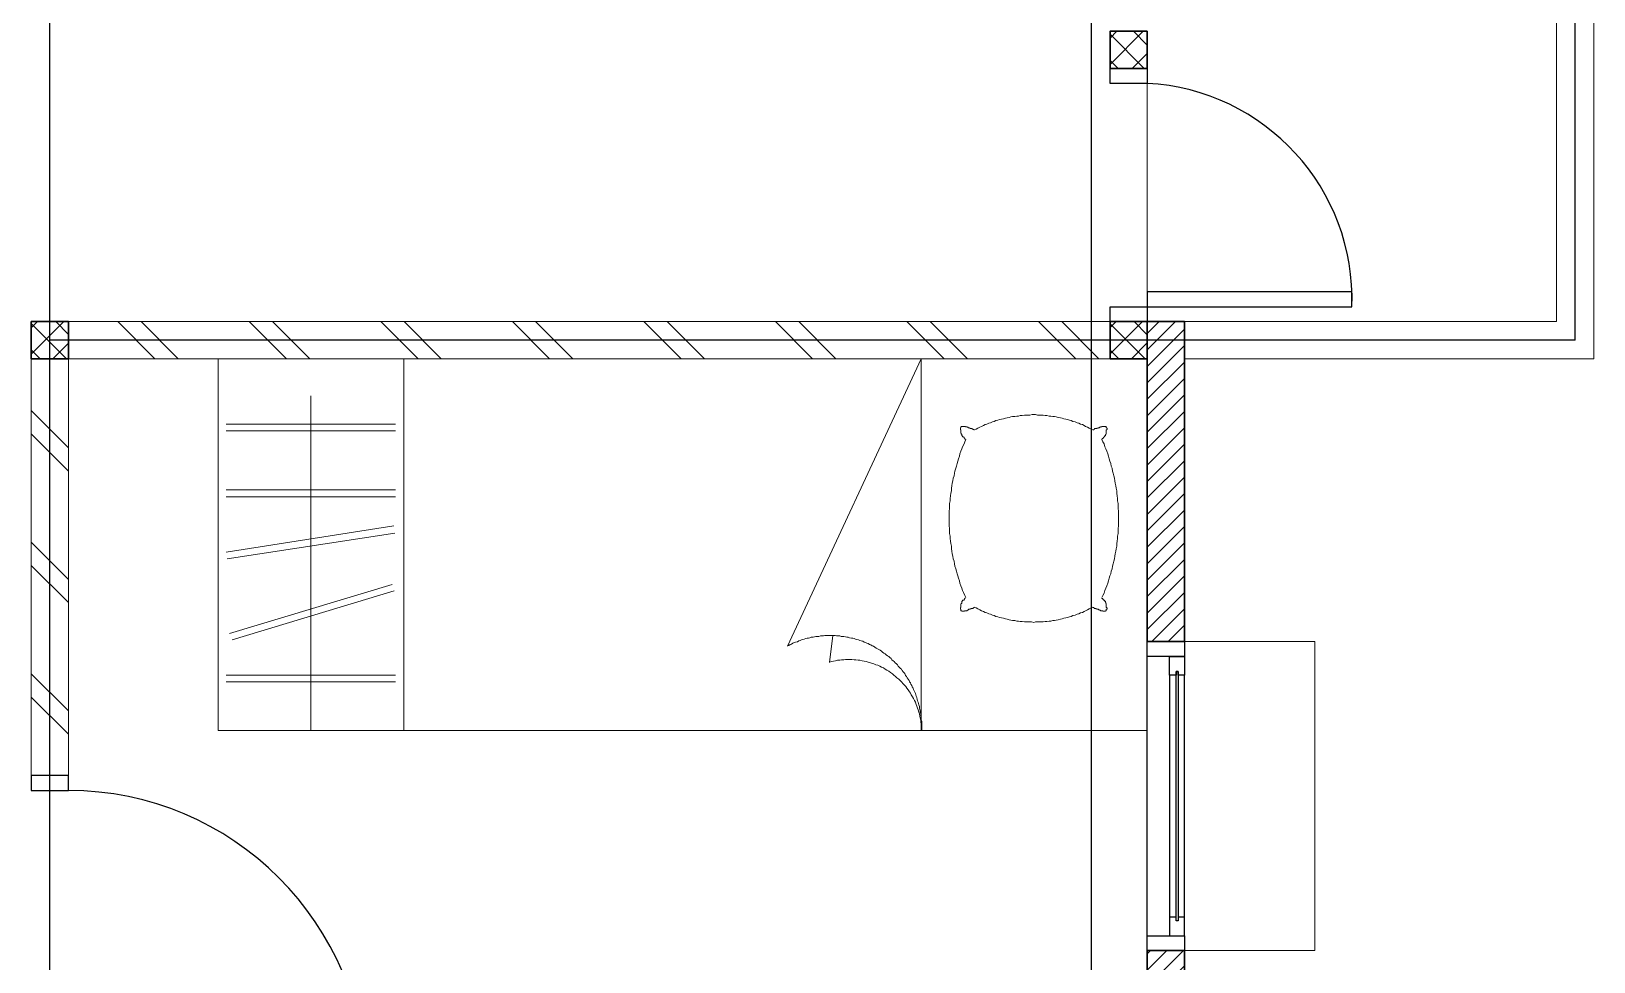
# Model space of a CAD drawing. Header units: millimetres. Extents: x -324 to 75, y -297 to 212.
# Drawn here: x -239.892 to -235.692, y 158.274 to 160.774 of the extents above; entities that cross this region are included whole.
import ezdxf

# ---------------------------------------------------------------- set-up
doc = ezdxf.new("R2010")
doc.units = ezdxf.units.MM
for name, color, linetype, lineweight in [('ars', 11, 'Continuous', 0), ('KOL', 1, 'Continuous', 30), ('KOLOM', 4, 'Continuous', 9), ('lan', 7, 'Continuous', 15), ('tem', 5, 'Continuous', 20)]:
    doc.layers.add(name, color=color, linetype=linetype, lineweight=lineweight)
doc.layers.add('as', color=1, linetype='Continuous', plot=False)
doc.layers.add('Kusen', color=30, linetype='Continuous')

# ---------------------------------------------------------------- blocks, each defined once
blk = doc.blocks.new('T. J2')
at = {"layer": 'Kusen'}
for p, q in [((-0.3692, 0.1), (0.2808, 0.1)), ((0.2808, 0.06), (-0.3692, 0.06)), ((-0.4192, 0), (0.3308, 0))]:
    blk.add_line(p, q, dxfattribs=at)
for points in [[(-0.4592, 0), (-0.4192, 0), (-0.4192, 0.1), (-0.4592, 0.1)], [(0.3308, 0), (0.3708, 0), (0.3708, 0.1), (0.3308, 0.1)]]:
    blk.add_lwpolyline(points, close=True, dxfattribs=at)
for points in [[(-0.3692, 0.0775), (-0.3692, 0.06), (-0.4192, 0.06), (-0.4192, 0.1), (-0.3692, 0.1), (-0.3692, 0.0825), (-0.3792, 0.0825), (-0.3792, 0.0775), (-0.3692, 0.0775)], [(0.2808, 0.0775), (0.2808, 0.06), (0.3308, 0.06), (0.3308, 0.1), (0.2808, 0.1), (0.2808, 0.0825), (0.2908, 0.0825), (0.2908, 0.0775), (0.2808, 0.0775)]]:
    blk.add_lwpolyline(points, dxfattribs=at)
at = {"layer": 'Kusen', "color": 141}
blk.add_lwpolyline([(-0.3792, 0.0775), (0.2908, 0.0775), (0.2908, 0.0825), (-0.3792, 0.0825)], close=True, dxfattribs=at)
blk = doc.blocks.new('K 10.10')
at = {"layer": 'ars'}
h = blk.add_hatch(dxfattribs=at)
h.set_pattern_fill('_USER', color=256, scale=0.05, angle=45, double=1, pattern_type=0)
h.set_pattern_definition([(45, (0, 0), (-0.035355339, 0.035355339), []), (135, (0, 0), (-0.035355339, -0.035355339), [])])
h.paths.add_polyline_path([(1560.5383, 1380.4069), (1560.6383, 1380.4069), (1560.6383, 1380.5069), (1560.5383, 1380.5069)])
at = {"layer": 'KOL'}
blk.add_lwpolyline([(1560.5383, 1380.4069), (1560.6383, 1380.4069), (1560.6383, 1380.5069), (1560.5383, 1380.5069)], close=True, dxfattribs=at)
blk = doc.blocks.new('P.60')
at = {"layer": 'Kusen'}
for points in [[(1472.8348, 997.5354), (1472.8748, 997.5354), (1472.8748, 997.4354), (1472.8348, 997.4354)], [(1473.4748, 997.5354), (1473.5148, 997.5354), (1473.5148, 997.4354), (1473.4748, 997.4354)], [(1472.8748, 996.8854), (1472.9148, 996.8854), (1472.9148, 997.4354), (1472.8748, 997.4354)]]:
    blk.add_lwpolyline(points, close=True, dxfattribs=at)
blk.add_arc((1472.8948, 997.4658), 0.5808, 268.0266, 356.9943, dxfattribs=at)
blk = doc.blocks.new('P.80')
at = {"layer": 'Kusen'}
for points in [[(-69.8094, -74.8368), (-69.7694, -74.8368), (-69.7694, -74.0368), (-69.8094, -74.0368)], [(-70.6094, -74.9368), (-70.5694, -74.9368), (-70.5694, -74.8368), (-70.6094, -74.8368)], [(-69.7694, -74.9368), (-69.7294, -74.9368), (-69.7294, -74.8368), (-69.7694, -74.8368)]]:
    blk.add_lwpolyline(points, close=True, dxfattribs=at)
blk.add_arc((-69.7694, -74.8368), 0.8, 90, 180, dxfattribs=at)
blk = doc.blocks.new('BED2')
blk.add_lwpolyline([(-0.4994, 1.9988), (0.4994, 1.9988), (0.4994, 0), (-0.4994, 0)], close=True)
for points in [[(0.4994, 1.9988), (0.4994, 0)], [(-0.1435, 1.8765), (-0.1435, 1.8765), (-0.1435, 1.8765), (-0.1447, 1.8765), (-0.1447, 1.8777), (-0.1447, 1.8789), (-0.1471, 1.8789), (-0.1471, 1.8814), (-0.1495, 1.8814), (-0.1495, 1.8826), (-0.1495, 1.8826), (-0.1495, 1.8838), (-0.1519, 1.8838), (-0.1519, 1.8862), (-0.1556, 1.8862), (-0.1556, 1.8874), (-0.158, 1.8874), (-0.158, 1.8886), (-0.1592, 1.8886), (-0.1592, 1.8886), (-0.1689, 1.8886), (-0.1689, 1.8898), (-0.1701, 1.8898), (-0.1701, 1.891), (-0.1737, 1.891), (-0.1737, 1.8898), (-0.1737, 1.8898), (-0.1737, 1.8886), (-0.1774, 1.8886), (-0.1774, 1.8886), (-0.1774, 1.8886), (-0.1774, 1.8862), (-0.1786, 1.8862), (-0.1786, 1.8789), (-0.1774, 1.8789), (-0.1774, 1.8765), (-0.1774, 1.8765), (-0.1774, 1.8729), (-0.1762, 1.8729), (-0.1762, 1.8705), (-0.1749, 1.8705), (-0.1749, 1.868), (-0.1737, 1.868), (-0.1737, 1.8668), (-0.1737, 1.8668), (-0.1737, 1.8632), (-0.1725, 1.8632), (-0.1725, 1.8608), (-0.1713, 1.8608), (-0.1713, 1.8571), (-0.1713, 1.8571), (-0.1713, 1.8559), (-0.1701, 1.8559), (-0.1701, 1.8547), (-0.1689, 1.8547), (-0.1689, 1.8523), (-0.1677, 1.8523)], [(0.2827, 1.8765), (0.2766, 1.8789), (0.2706, 1.8826), (0.2633, 1.885), (0.2573, 1.8874), (0.2512, 1.8898), (0.2439, 1.8923), (0.2379, 1.8947), (0.2306, 1.8959), (0.2246, 1.8983), (0.2185, 1.9007), (0.2113, 1.9019), (0.2052, 1.9044), (0.1979, 1.9056), (0.1919, 1.9068), (0.1846, 1.9092), (0.1786, 1.9104), (0.1713, 1.9116), (0.1653, 1.9128), (0.158, 1.914), (0.1519, 1.9153), (0.1447, 1.9165), (0.1374, 1.9165), (0.1314, 1.9177), (0.1241, 1.9189), (0.118, 1.9189), (0.1108, 1.9201), (0.1047, 1.9201), (0.0975, 1.9201), (0.0902, 1.9213), (0.0841, 1.9213), (0.0769, 1.9213), (0.0708, 1.9213), (0.0636, 1.9213), (0.0563, 1.9213), (0.0502, 1.9213), (0.043, 1.9201), (0.0369, 1.9201), (0.0297, 1.9201), (0.0224, 1.9189), (0.0163, 1.9189), (0.0091, 1.9177), (0.003, 1.9165), (-0.0042, 1.9165), (-0.0115, 1.9153), (-0.0176, 1.914), (-0.0248, 1.9128), (-0.0309, 1.9116), (-0.0381, 1.9104), (-0.0442, 1.9092), (-0.0515, 1.9068), (-0.0575, 1.9056), (-0.0648, 1.9044), (-0.0708, 1.9019), (-0.0781, 1.9007), (-0.0841, 1.8983), (-0.0902, 1.8959), (-0.0975, 1.8947), (-0.1035, 1.8923), (-0.1108, 1.8898), (-0.1168, 1.8874), (-0.1229, 1.885), (-0.1301, 1.8826), (-0.1362, 1.8789), (-0.1423, 1.8765)], [(0.3081, 1.8523), (0.3081, 1.8523), (0.3081, 1.8547), (0.3093, 1.8547), (0.3093, 1.8559), (0.3105, 1.8559), (0.3105, 1.8571), (0.3117, 1.8571), (0.3117, 1.8608), (0.3117, 1.8608), (0.3117, 1.8632), (0.313, 1.8632), (0.313, 1.8668), (0.3142, 1.8668), (0.3142, 1.868), (0.3142, 1.868), (0.3142, 1.8705), (0.3154, 1.8705), (0.3154, 1.8729), (0.3166, 1.8729), (0.3166, 1.8765), (0.3178, 1.8765), (0.3178, 1.8789), (0.3178, 1.8789), (0.3178, 1.8862), (0.3178, 1.8862), (0.3178, 1.8886), (0.3166, 1.8886), (0.3166, 1.8886), (0.3142, 1.8886), (0.3142, 1.8898), (0.313, 1.8898), (0.313, 1.891), (0.3093, 1.891), (0.3093, 1.8898), (0.3081, 1.8898), (0.3081, 1.8886), (0.2996, 1.8886), (0.2996, 1.8886), (0.2972, 1.8886), (0.2972, 1.8874), (0.296, 1.8874), (0.296, 1.8862), (0.2924, 1.8862), (0.2924, 1.8838), (0.29, 1.8838), (0.29, 1.8826), (0.2887, 1.8826), (0.2887, 1.8814), (0.2863, 1.8814), (0.2863, 1.8789), (0.2851, 1.8789), (0.2851, 1.8777), (0.2839, 1.8777), (0.2839, 1.8765), (0.2839, 1.8765), (0.2839, 1.8765), (0.2827, 1.8765)], [(-0.1677, 1.8523), (-0.1701, 1.8475), (-0.1725, 1.8426), (-0.1749, 1.8378), (-0.1774, 1.8329), (-0.1798, 1.8293), (-0.1822, 1.8245), (-0.1834, 1.8196), (-0.1858, 1.8148), (-0.187, 1.8099), (-0.1895, 1.8051), (-0.1907, 1.799), (-0.1931, 1.7942), (-0.1943, 1.7893), (-0.1955, 1.7845), (-0.1967, 1.7797), (-0.1979, 1.7748), (-0.1992, 1.77), (-0.2004, 1.7651), (-0.2016, 1.7591), (-0.2028, 1.7542), (-0.204, 1.7494), (-0.204, 1.7446), (-0.2052, 1.7397), (-0.2052, 1.7349), (-0.2064, 1.7288), (-0.2064, 1.724), (-0.2076, 1.7191), (-0.2076, 1.7143), (-0.2076, 1.7082), (-0.2076, 1.7034), (-0.2076, 1.6985), (-0.2088, 1.6937), (-0.2076, 1.6877), (-0.2076, 1.6828), (-0.2076, 1.678), (-0.2076, 1.6731), (-0.2076, 1.6683), (-0.2064, 1.6622), (-0.2064, 1.6574), (-0.2052, 1.6525), (-0.2052, 1.6477), (-0.204, 1.6429), (-0.204, 1.6368), (-0.2028, 1.632), (-0.2016, 1.6271), (-0.2004, 1.6223), (-0.1992, 1.6174), (-0.1979, 1.6126), (-0.1967, 1.6065), (-0.1955, 1.6017), (-0.1943, 1.5969), (-0.1931, 1.592), (-0.1907, 1.5872), (-0.1895, 1.5823), (-0.187, 1.5775), (-0.1858, 1.5726), (-0.1834, 1.5678), (-0.1822, 1.563), (-0.1798, 1.5581), (-0.1774, 1.5533), (-0.1749, 1.5484), (-0.1725, 1.5436), (-0.1701, 1.5387), (-0.1677, 1.5339)], [(0.3081, 1.5339), (0.3105, 1.5387), (0.313, 1.5436), (0.3154, 1.5484), (0.3178, 1.5533), (0.3202, 1.5581), (0.3226, 1.563), (0.3238, 1.5678), (0.3263, 1.5726), (0.3275, 1.5775), (0.3299, 1.5823), (0.3311, 1.5872), (0.3335, 1.592), (0.3347, 1.5969), (0.336, 1.6017), (0.3372, 1.6065), (0.3384, 1.6126), (0.3396, 1.6174), (0.3408, 1.6223), (0.342, 1.6271), (0.3432, 1.632), (0.3444, 1.6368), (0.3444, 1.6429), (0.3456, 1.6477), (0.3456, 1.6525), (0.3469, 1.6574), (0.3469, 1.6622), (0.3481, 1.6683), (0.3481, 1.6731), (0.3481, 1.678), (0.3481, 1.6828), (0.3493, 1.6889), (0.3493, 1.6937), (0.3493, 1.6985), (0.3481, 1.7034), (0.3481, 1.7082), (0.3481, 1.7143), (0.3481, 1.7191), (0.3469, 1.724), (0.3469, 1.7288), (0.3456, 1.7349), (0.3456, 1.7397), (0.3444, 1.7446), (0.3444, 1.7494), (0.3432, 1.7542), (0.342, 1.7591), (0.3408, 1.7651), (0.3396, 1.77), (0.3384, 1.7748), (0.3372, 1.7797), (0.336, 1.7845), (0.3347, 1.7893), (0.3335, 1.7942), (0.3311, 1.799), (0.3299, 1.8051), (0.3275, 1.8099), (0.3263, 1.8148), (0.3238, 1.8196), (0.3226, 1.8245), (0.3202, 1.8293), (0.3178, 1.8329), (0.3154, 1.8378), (0.313, 1.8426), (0.3105, 1.8475), (0.3081, 1.8523)], [(-0.1677, 1.5339), (-0.1689, 1.5339), (-0.1689, 1.5327), (-0.1701, 1.5327), (-0.1701, 1.5303), (-0.1713, 1.5303), (-0.1713, 1.5278), (-0.1713, 1.5278), (-0.1713, 1.5254), (-0.1725, 1.5254), (-0.1725, 1.523), (-0.1737, 1.523), (-0.1737, 1.5206), (-0.1737, 1.5206), (-0.1737, 1.5182), (-0.1749, 1.5182), (-0.1749, 1.5169), (-0.1762, 1.5169), (-0.1762, 1.5145), (-0.1774, 1.5145), (-0.1774, 1.5097), (-0.1774, 1.5097), (-0.1774, 1.5073), (-0.1786, 1.5073), (-0.1786, 1.5), (-0.1774, 1.5), (-0.1774, 1.4988), (-0.1774, 1.4988), (-0.1774, 1.4976), (-0.1737, 1.4976), (-0.1737, 1.4964), (-0.1737, 1.4964), (-0.1737, 1.4964), (-0.1701, 1.4964), (-0.1701, 1.4964), (-0.1689, 1.4964), (-0.1689, 1.4976), (-0.1592, 1.4976), (-0.1592, 1.4988), (-0.158, 1.4988), (-0.158, 1.5), (-0.1556, 1.5), (-0.1556, 1.5), (-0.1519, 1.5), (-0.1519, 1.5024), (-0.1495, 1.5024), (-0.1495, 1.5048), (-0.1495, 1.5048), (-0.1495, 1.5061), (-0.1471, 1.5061), (-0.1471, 1.5073), (-0.1447, 1.5073), (-0.1447, 1.5085), (-0.1447, 1.5085), (-0.1435, 1.5085), (-0.1435, 1.5097), (-0.1435, 1.5097)], [(0.2839, 1.5097), (0.2839, 1.5085), (0.2839, 1.5085), (0.2839, 1.5085), (0.2851, 1.5085), (0.2851, 1.5073), (0.2863, 1.5073), (0.2863, 1.5061), (0.2887, 1.5061), (0.2887, 1.5048), (0.29, 1.5048), (0.29, 1.5024), (0.2924, 1.5024), (0.2924, 1.5), (0.296, 1.5), (0.296, 1.5), (0.2972, 1.5), (0.2972, 1.4988), (0.2996, 1.4988), (0.2996, 1.4976), (0.3081, 1.4976), (0.3081, 1.4964), (0.3093, 1.4964), (0.3093, 1.4964), (0.313, 1.4964), (0.313, 1.4964), (0.3142, 1.4964), (0.3142, 1.4976), (0.3166, 1.4976), (0.3166, 1.4988), (0.3178, 1.4988), (0.3178, 1.5), (0.3178, 1.5), (0.3178, 1.5073), (0.3178, 1.5073), (0.3178, 1.5097), (0.3166, 1.5097), (0.3166, 1.5145), (0.3154, 1.5145), (0.3154, 1.5169), (0.3142, 1.5169), (0.3142, 1.5182), (0.3142, 1.5182), (0.3142, 1.5206), (0.313, 1.5206), (0.313, 1.523), (0.3117, 1.523), (0.3117, 1.5254), (0.3117, 1.5254), (0.3117, 1.5278), (0.3105, 1.5278), (0.3105, 1.5303), (0.3093, 1.5303), (0.3093, 1.5327), (0.3081, 1.5327), (0.3081, 1.5339), (0.3081, 1.5339)], [(-0.1423, 1.5109), (-0.1362, 1.5085), (-0.1289, 1.5048), (-0.1229, 1.5024), (-0.1168, 1.5), (-0.1108, 1.4976), (-0.1035, 1.4952), (-0.0975, 1.4939), (-0.0902, 1.4915), (-0.0841, 1.4891), (-0.0781, 1.4879), (-0.0708, 1.4855), (-0.0648, 1.4843), (-0.0575, 1.4818), (-0.0515, 1.4806), (-0.0442, 1.4794), (-0.0381, 1.477), (-0.0309, 1.4758), (-0.0248, 1.4746), (-0.0176, 1.4734), (-0.0115, 1.4722), (-0.0042, 1.4722), (0.003, 1.4709), (0.0091, 1.4697), (0.0163, 1.4685), (0.0224, 1.4685), (0.0297, 1.4673), (0.0369, 1.4673), (0.043, 1.4673), (0.0502, 1.4661), (0.0563, 1.4661), (0.0636, 1.4661), (0.0708, 1.4661), (0.0769, 1.4661), (0.0841, 1.4661), (0.0902, 1.4661), (0.0975, 1.4673), (0.1047, 1.4673), (0.1108, 1.4673), (0.118, 1.4685), (0.1241, 1.4685), (0.1314, 1.4697), (0.1386, 1.4709), (0.1447, 1.4722), (0.1519, 1.4722), (0.158, 1.4734), (0.1653, 1.4746), (0.1713, 1.4758), (0.1786, 1.477), (0.1846, 1.4794), (0.1919, 1.4806), (0.1979, 1.4818), (0.2052, 1.4843), (0.2113, 1.4855), (0.2185, 1.4879), (0.2246, 1.4891), (0.2306, 1.4915), (0.2379, 1.4939), (0.2439, 1.4952), (0.2512, 1.4976), (0.2573, 1.5), (0.2633, 1.5024), (0.2706, 1.5061), (0.2766, 1.5085), (0.2827, 1.5109)], [(0.2827, 1.5097), (0.2839, 1.5097)], [(-0.3154, 1.1441), (-0.3142, 1.1501), (-0.313, 1.155), (-0.3117, 1.161), (-0.3105, 1.1659), (-0.3105, 1.1719), (-0.3093, 1.1768), (-0.3093, 1.1828), (-0.3081, 1.1877), (-0.3081, 1.1937), (-0.3081, 1.1998), (-0.3081, 1.2046), (-0.3093, 1.2107), (-0.3093, 1.2155), (-0.3105, 1.2215), (-0.3105, 1.2264), (-0.3117, 1.2324), (-0.313, 1.2373), (-0.3142, 1.2433), (-0.3154, 1.2482), (-0.3166, 1.253), (-0.319, 1.2591), (-0.3202, 1.2639), (-0.3226, 1.2688), (-0.3238, 1.2748), (-0.3263, 1.2797), (-0.3287, 1.2845), (-0.3311, 1.2893), (-0.3347, 1.2942), (-0.3372, 1.299), (-0.3396, 1.3039), (-0.3432, 1.3087), (-0.3469, 1.3136), (-0.3505, 1.3172), (-0.3541, 1.322), (-0.3577, 1.3257), (-0.3614, 1.3305), (-0.365, 1.3341), (-0.3686, 1.3378), (-0.3735, 1.3426), (-0.3771, 1.3462), (-0.3808, 1.3499), (-0.3856, 1.3523), (-0.3904, 1.3559), (-0.3953, 1.3596), (-0.3989, 1.362), (-0.4038, 1.3644), (-0.4086, 1.368), (-0.4134, 1.3705), (-0.4183, 1.3729), (-0.4231, 1.3753), (-0.4292, 1.3777), (-0.434, 1.3789), (-0.4389, 1.3814), (-0.4437, 1.3826), (-0.4498, 1.385), (-0.4546, 1.3862), (-0.4607, 1.3874), (-0.4655, 1.3886), (-0.4715, 1.3898), (-0.4764, 1.3898), (-0.4824, 1.391), (-0.4873, 1.391), (-0.4933, 1.3923), (-0.4994, 1.3923)], [(-0.2718, 1.0315), (-0.2706, 1.0351), (-0.2682, 1.0387), (-0.2669, 1.0424), (-0.2645, 1.046), (-0.2633, 1.0496), (-0.2621, 1.0533), (-0.2609, 1.0581), (-0.2585, 1.0617), (-0.2573, 1.0654), (-0.2561, 1.069), (-0.2548, 1.0726), (-0.2536, 1.0763), (-0.2524, 1.0811), (-0.2512, 1.0847), (-0.2512, 1.0884), (-0.25, 1.092), (-0.2488, 1.0956), (-0.2488, 1.1005), (-0.2476, 1.1041), (-0.2464, 1.1077), (-0.2464, 1.1114), (-0.2464, 1.1162), (-0.2452, 1.1199), (-0.2452, 1.1235), (-0.2452, 1.1283), (-0.2439, 1.132), (-0.2439, 1.1356), (-0.2439, 1.1392), (-0.2439, 1.1441), (-0.2439, 1.1477), (-0.2439, 1.1513), (-0.2439, 1.1562), (-0.2439, 1.1598), (-0.2452, 1.1634), (-0.2452, 1.1671), (-0.2452, 1.1719), (-0.2464, 1.1755), (-0.2464, 1.1792), (-0.2464, 1.1828), (-0.2476, 1.1877), (-0.2488, 1.1913), (-0.2488, 1.1949), (-0.25, 1.1985), (-0.2512, 1.2034), (-0.2512, 1.207), (-0.2524, 1.2107), (-0.2536, 1.2143), (-0.2548, 1.2179), (-0.2561, 1.2228), (-0.2573, 1.2264), (-0.2585, 1.23), (-0.2597, 1.2337), (-0.2621, 1.2373), (-0.2633, 1.2409), (-0.2645, 1.2446), (-0.2657, 1.2482), (-0.2682, 1.2518), (-0.2694, 1.2554), (-0.2718, 1.2591), (-0.273, 1.2627), (-0.2754, 1.2663), (-0.2778, 1.27), (-0.2803, 1.2736), (-0.2815, 1.2772), (-0.2839, 1.2809), (-0.2863, 1.2845), (-0.2887, 1.2869), (-0.2912, 1.2906), (-0.2936, 1.2942), (-0.296, 1.2966), (-0.2984, 1.3002), (-0.3008, 1.3039), (-0.3033, 1.3063), (-0.3057, 1.3099), (-0.3093, 1.3123), (-0.3117, 1.316), (-0.3142, 1.3184), (-0.3178, 1.3208), (-0.3202, 1.3245), (-0.3226, 1.3269), (-0.3263, 1.3293), (-0.3287, 1.3317), (-0.3323, 1.3354), (-0.3347, 1.3378), (-0.3384, 1.3402), (-0.342, 1.3426), (-0.3444, 1.345), (-0.3481, 1.3475), (-0.3517, 1.3487), (-0.3541, 1.3511), (-0.3577, 1.3535), (-0.3614, 1.3559), (-0.365, 1.3584), (-0.3686, 1.3596), (-0.3711, 1.362), (-0.3747, 1.3632), (-0.3783, 1.3656), (-0.382, 1.3668), (-0.3856, 1.3692), (-0.3892, 1.3705), (-0.3929, 1.3717), (-0.3965, 1.3741), (-0.4001, 1.3753), (-0.4038, 1.3765), (-0.4074, 1.3777), (-0.411, 1.3789), (-0.4159, 1.3801), (-0.4195, 1.3814), (-0.4231, 1.3826), (-0.4268, 1.3838), (-0.4304, 1.385), (-0.4352, 1.3862), (-0.4389, 1.3862), (-0.4425, 1.3874), (-0.4461, 1.3886), (-0.451, 1.3886), (-0.4546, 1.3898), (-0.4582, 1.3898), (-0.4619, 1.391), (-0.4667, 1.391), (-0.4703, 1.391), (-0.474, 1.3923), (-0.4788, 1.3923), (-0.4824, 1.3923), (-0.4873, 1.3923), (-0.4909, 1.3923), (-0.4946, 1.3923), (-0.4994, 1.3923)], [(-0.4994, 1.391), (0.4994, 1.391)], [(0.4994, 1.391), (-0.273, 1.0315)], [(-0.2439, 1.1538), (-0.3166, 1.1441)], [(-0.4994, 0), (0.4994, 0)], [(0.4994, -0.4988), (-0.4994, -0.4988), (-0.4994, 0), (0.4994, 0), (0.4994, -0.4988)], [(-0.3686, -0.0218), (-0.3686, -0.477)], [(-0.3505, -0.477), (-0.3505, -0.0218)], [(-0.1241, -0.0254), (-0.2561, -0.4613)], [(-0.2391, -0.4685), (-0.1071, -0.0315)], [(0.0309, -0.0242), (-0.0381, -0.4746)], [(-0.02, -0.477), (0.0502, -0.0266)], [(0.1289, -0.0218), (0.1289, -0.477)], [(0.1471, -0.477), (0.1471, -0.0218)], [(0.3057, -0.0218), (0.3057, -0.477)], [(0.3238, -0.477), (0.3238, -0.0218)], [(0.4001, -0.2494), (-0.4994, -0.2494)]]:
    blk.add_lwpolyline(points)
blk = doc.blocks.new('A-4')
at = {"layer": 'ars'}
h = blk.add_hatch(dxfattribs=at)
h.set_pattern_fill('TEMBOK', color=256, scale=0.25, angle=90)
h.set_pattern_definition([(135, (7.52464, 56.70587), (-0.1767767, -0.1767767), []), (135, (7.52464, 56.76837), (-0.1767767, -0.1767767), [])])
h.paths.add_polyline_path([(3.8, 20.5), (3.8, 20.4), (6.6, 20.4), (6.6, 20.5)])
h = blk.add_hatch(dxfattribs=at)
h.set_pattern_fill('ANSI31', color=256, scale=0.25, angle=270, style=0)
h.set_pattern_definition([(225, (333.399584, -467.850656), (-0.0220970869, 0.0220970869), [])])
h.paths.add_polyline_path([(6.7, 19.64), (6.7, 20.5), (6.8, 20.5), (6.8, 19.64)])
h = blk.add_hatch(dxfattribs=at)
h.set_pattern_fill('TEMBOK', color=256, scale=0.25, angle=90)
h.set_pattern_definition([(135, (7.52464, 57.58587), (-0.1767767, -0.1767767), []), (135, (7.52464, 57.64837), (-0.1767767, -0.1767767), [])])
h.paths.add_polyline_path([(3.7, 19.28), (3.7, 20.4), (3.8, 20.4), (3.8, 19.28)])
h = blk.add_hatch(dxfattribs=at)
h.set_pattern_fill('ANSI31', color=256, scale=0.25, angle=270, style=0)
h.set_pattern_definition([(225, (333.399584, -469.605656), (-0.0220970869, 0.0220970869), [])])
h.paths.add_polyline_path([(6.7, 17.885), (6.7, 18.81), (6.8, 18.81), (6.8, 17.885)])
at = {"layer": 'as'}
for p, q in [((6.55, 15.85), (6.55, 40.65)), ((3.75, 15.85), (3.75, 22.05)), ((7.85, 20.45), (7.85, 22.05)), ((7.85, 20.45), (3.75, 20.45))]:
    blk.add_line(p, q, dxfattribs=at)
at = {"layer": 'KOL'}
for points in [[(6.7, 19.64), (6.7, 20.5), (6.8, 20.5), (6.8, 19.64)], [(6.7, 17.885), (6.7, 18.81), (6.8, 18.81), (6.8, 17.885)]]:
    blk.add_lwpolyline(points, close=True, dxfattribs=at)
at = {"layer": 'lan'}
for p, q in [((7.9, 20.4), (7.9, 22.05)), ((7.8, 20.5), (7.8, 22)), ((6.7, 20.58), (6.7, 21.14)), ((6.8, 20.5), (7.8, 20.5)), ((6.8, 20.4), (7.9, 20.4)), ((6.8, 19.64), (7.15, 19.64)), ((7.15, 18.81), (7.15, 19.64)), ((6.8, 18.81), (7.15, 18.81))]:
    blk.add_line(p, q, dxfattribs=at)
at = {"layer": 'tem'}
for points in [[(3.8, 20.4), (3.8, 20.5), (6.6, 20.5), (6.6, 20.4)], [(3.8, 20.4), (3.8, 19.28), (3.7, 19.28), (3.7, 20.4)]]:
    blk.add_lwpolyline(points, close=True, dxfattribs=at)
at = {"layer": 'ars', "xscale": -1, "rotation": 270}
blk.add_blockref('BED2', (4.7012, 19.9006), dxfattribs=at)
at = {"layer": 'KOLOM', "extrusion": (0, 0, -1), "zscale": -1, "rotation": 270}
for p in [(-1387.1069, 1581.8183), (-1384.2069, 1581.0383), (-1387.1069, 1581.0383)]:
    blk.add_blockref('K 10.10', p, dxfattribs=at)
at = {"layer": 'Kusen'}
for name, p, rotation in [('P.60', (1004.1354, -1452.3348), 90), ('P.80', (78.6368, -51.3294), 270)]:
    blk.add_blockref(name, p, dxfattribs=dict(at, rotation=rotation))
at = {"layer": 'Kusen', "xscale": -1, "rotation": 270}
blk.add_blockref('T. J2', (6.7, 19.2692), dxfattribs=at)

msp = doc.modelspace()

# ---------------------------------------------------------------- block references
msp.add_blockref('A-4', (-243.5919, 139.4939))

doc.saveas('drawing.dxf')
